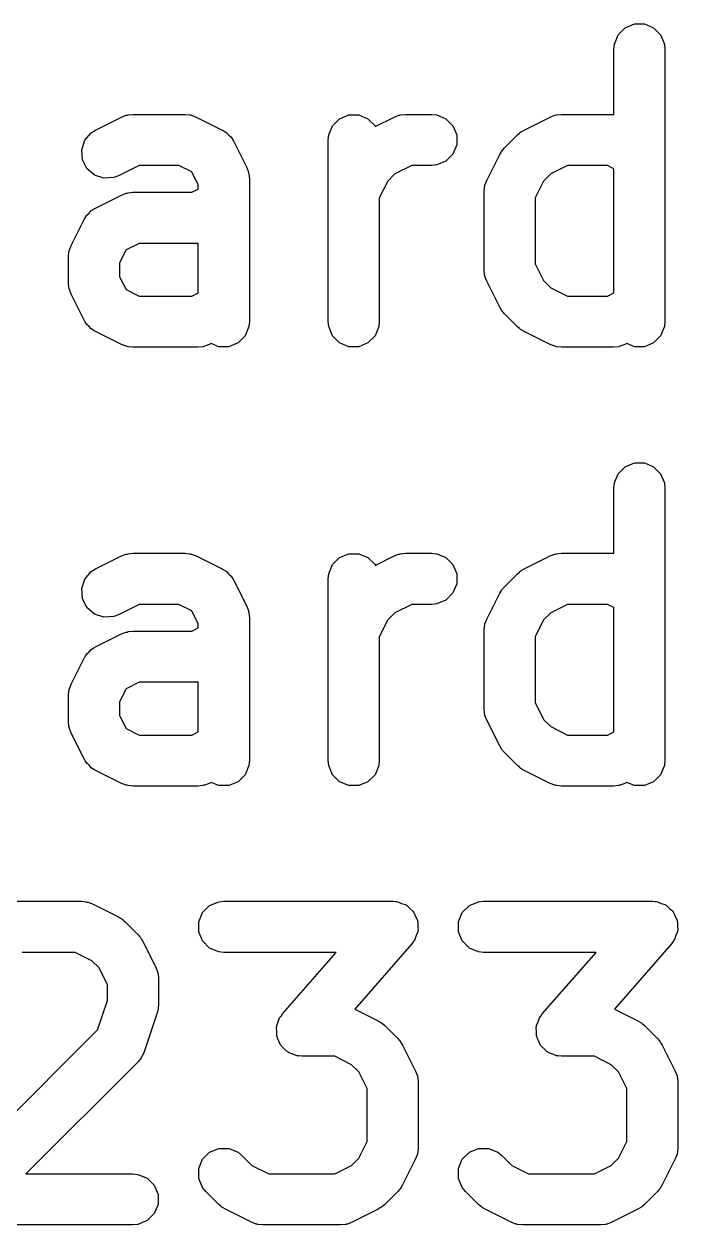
# Model space of a CAD drawing. Header units: inches. Extents: x 1.99 to 4.41, y -4.34 to -2.1.
# Drawn here: x 4.3262 to 4.4017, y -2.7275 to -2.5888 of the extents above; entities that cross this region are included whole.
import ezdxf

# ---------------------------------------------------------------- set-up
doc = ezdxf.new("R2010")
doc.units = ezdxf.units.IN
doc.header["$MEASUREMENT"] = 0
doc.layers.add('BLACK', color=250, linetype='CONTINUOUS')

msp = doc.modelspace()

# ---------------------------------------------------------------- linework, layer by layer
at = {"layer": 'BLACK', "linetype": 'CONTINUOUS'}
for p, q in [((4.39482, -2.59003), (4.39564, -2.58921)), ((4.39564, -2.58921), (4.3967, -2.58877)), ((4.3967, -2.58877), (4.39785, -2.58877)), ((4.39785, -2.58877), (4.39892, -2.58921)), ((4.39892, -2.58921), (4.39973, -2.59003)), ((4.39438, -2.59109), (4.39482, -2.59003)), ((4.39973, -2.59003), (4.40017, -2.59109)), ((4.39432, -2.59167), (4.39438, -2.59109)), ((4.39432, -2.59922), (4.39432, -2.59167)), ((4.40017, -2.59109), (4.40023, -2.59167)), ((4.40023, -2.59167), (4.40023, -2.62316)), ((4.33446, -2.60103), (4.33746, -2.59953)), ((4.33746, -2.59953), (4.338, -2.59932)), ((4.338, -2.59932), (4.33811, -2.59931)), ((4.33811, -2.59931), (4.33821, -2.59927)), ((4.33821, -2.59927), (4.33878, -2.59921)), ((4.33878, -2.59921), (4.34478, -2.59921)), ((4.34478, -2.59921), (4.34536, -2.59927)), ((4.34536, -2.59927), (4.34546, -2.59931)), ((4.34546, -2.59931), (4.34556, -2.59932)), ((4.34556, -2.59932), (4.3461, -2.59953)), ((4.3461, -2.59953), (4.3491, -2.60103)), ((4.36183, -2.60053), (4.36264, -2.59971)), ((4.36264, -2.59971), (4.36371, -2.59927)), ((4.36371, -2.59927), (4.36486, -2.59927)), ((4.36486, -2.59927), (4.36592, -2.59971)), ((4.36592, -2.59971), (4.36674, -2.60053)), ((4.36677, -2.60062), (4.36896, -2.59953)), ((4.36896, -2.59953), (4.3695, -2.59932)), ((4.3695, -2.59932), (4.36961, -2.59931)), ((4.36961, -2.59931), (4.3697, -2.59927)), ((4.3697, -2.59927), (4.37028, -2.59921)), ((4.37028, -2.59921), (4.37328, -2.59921)), ((4.37328, -2.59921), (4.37386, -2.59927)), ((4.37386, -2.59927), (4.37492, -2.59971)), ((4.37492, -2.59971), (4.37574, -2.60053)), ((4.38396, -2.60103), (4.38696, -2.59953)), ((4.38696, -2.59953), (4.3875, -2.59932)), ((4.3875, -2.59932), (4.3876, -2.59931)), ((4.3876, -2.59931), (4.3877, -2.59927)), ((4.3877, -2.59927), (4.38828, -2.59921)), ((4.38828, -2.59921), (4.39428, -2.59921)), ((4.39428, -2.59921), (4.39432, -2.59922)), ((4.33322, -2.6022), (4.33397, -2.60133)), ((4.33397, -2.60133), (4.33446, -2.60103)), ((4.3491, -2.60103), (4.3492, -2.60109)), ((4.3492, -2.60109), (4.34925, -2.6011)), ((4.34925, -2.6011), (4.3493, -2.60115)), ((4.3493, -2.60115), (4.34959, -2.60133)), ((4.34959, -2.60133), (4.34984, -2.60161)), ((4.34984, -2.60161), (4.35012, -2.60186)), ((4.36133, -2.60217), (4.36139, -2.60159)), ((4.36139, -2.60159), (4.36183, -2.60053)), ((4.36674, -2.60053), (4.36677, -2.60062)), ((4.37574, -2.60053), (4.37618, -2.60159)), ((4.37618, -2.60159), (4.37618, -2.60274)), ((4.38169, -2.60308), (4.38319, -2.60158)), ((4.38319, -2.60158), (4.38342, -2.60139)), ((4.38342, -2.60139), (4.38347, -2.60133)), ((4.38347, -2.60133), (4.38356, -2.60128)), ((4.38356, -2.60128), (4.38364, -2.60121)), ((4.38364, -2.60121), (4.38371, -2.60118)), ((4.38371, -2.60118), (4.38396, -2.60103)), ((4.33286, -2.6033), (4.33322, -2.6022)), ((4.35012, -2.60186), (4.3503, -2.60215)), ((4.3503, -2.60215), (4.35035, -2.6022)), ((4.35035, -2.6022), (4.35036, -2.60225)), ((4.35036, -2.60225), (4.35042, -2.60235)), ((4.35042, -2.60235), (4.35192, -2.60535)), ((4.36133, -2.62316), (4.36133, -2.60217)), ((4.37618, -2.60274), (4.37574, -2.60381)), ((4.3815, -2.60331), (4.38169, -2.60308)), ((4.33294, -2.60445), (4.33286, -2.6033)), ((4.33345, -2.60548), (4.33294, -2.60445)), ((4.37574, -2.60381), (4.37492, -2.60462)), ((4.37964, -2.60685), (4.38114, -2.60385)), ((4.38114, -2.60385), (4.38129, -2.6036)), ((4.38129, -2.6036), (4.38132, -2.60353)), ((4.38132, -2.60353), (4.38139, -2.60345)), ((4.38139, -2.60345), (4.38145, -2.60336)), ((4.38145, -2.60336), (4.3815, -2.60331)), ((4.33432, -2.60623), (4.33345, -2.60548)), ((4.33948, -2.60512), (4.33711, -2.60631)), ((4.34409, -2.60512), (4.33948, -2.60512)), ((4.34558, -2.60587), (4.34409, -2.60512)), ((4.34633, -2.60736), (4.34558, -2.60587)), ((4.35192, -2.60535), (4.35213, -2.60589)), ((4.37098, -2.60512), (4.36903, -2.60609)), ((4.37328, -2.60512), (4.37098, -2.60512)), ((4.37386, -2.60506), (4.37328, -2.60512)), ((4.37492, -2.60462), (4.37386, -2.60506)), ((4.38898, -2.60512), (4.38703, -2.60609)), ((4.39358, -2.60512), (4.38898, -2.60512)), ((4.39432, -2.60549), (4.39358, -2.60512)), ((4.39432, -2.61984), (4.39432, -2.60549)), ((4.33542, -2.6066), (4.33432, -2.60623)), ((4.33656, -2.60652), (4.33542, -2.6066)), ((4.33711, -2.60631), (4.33656, -2.60652)), ((4.35213, -2.60589), (4.35214, -2.60599)), ((4.35214, -2.60599), (4.35218, -2.60609)), ((4.35218, -2.60609), (4.35224, -2.60667)), ((4.35224, -2.60667), (4.35224, -2.62316)), ((4.36821, -2.60692), (4.36723, -2.60886)), ((4.36903, -2.60609), (4.36821, -2.60692)), ((4.37943, -2.60739), (4.37964, -2.60685)), ((4.38621, -2.60692), (4.38523, -2.60886)), ((4.38703, -2.60609), (4.38621, -2.60692)), ((4.33446, -2.61003), (4.33746, -2.60853)), ((4.33746, -2.60853), (4.338, -2.60832)), ((4.338, -2.60832), (4.33811, -2.60831)), ((4.33811, -2.60831), (4.33821, -2.60827)), ((4.33821, -2.60827), (4.33878, -2.60821)), ((4.33878, -2.60821), (4.34559, -2.60821)), ((4.34559, -2.60821), (4.34633, -2.60784)), ((4.34633, -2.60784), (4.34633, -2.60736)), ((4.37933, -2.60817), (4.37938, -2.60759)), ((4.37933, -2.61717), (4.37933, -2.60817)), ((4.37938, -2.60759), (4.37942, -2.60749)), ((4.37942, -2.60749), (4.37943, -2.60739)), ((4.33437, -2.61009), (4.33446, -2.61003)), ((4.36723, -2.60886), (4.36723, -2.62316)), ((4.38523, -2.60886), (4.38523, -2.61647)), ((4.33164, -2.61435), (4.33314, -2.61135)), ((4.33314, -2.61135), (4.3332, -2.61125)), ((4.3332, -2.61125), (4.33322, -2.6112)), ((4.33322, -2.6112), (4.33327, -2.61115)), ((4.33327, -2.61115), (4.33345, -2.61086)), ((4.33345, -2.61086), (4.33373, -2.61061)), ((4.33373, -2.61061), (4.33397, -2.61033)), ((4.33397, -2.61033), (4.33427, -2.61015)), ((4.33427, -2.61015), (4.33432, -2.6101)), ((4.33432, -2.6101), (4.33437, -2.61009)), ((4.33948, -2.61412), (4.33799, -2.61487)), ((4.34628, -2.61412), (4.33948, -2.61412)), ((4.34633, -2.61411), (4.34628, -2.61412)), ((4.34633, -2.61984), (4.34633, -2.61411)), ((4.33133, -2.61567), (4.33139, -2.61509)), ((4.33139, -2.61509), (4.33143, -2.61499)), ((4.33143, -2.61499), (4.33144, -2.61489)), ((4.33144, -2.61489), (4.33164, -2.61435)), ((4.33799, -2.61487), (4.33724, -2.61636)), ((4.33133, -2.61867), (4.33133, -2.61567)), ((4.33724, -2.61636), (4.33724, -2.61797)), ((4.38523, -2.61647), (4.38621, -2.61842)), ((4.33724, -2.61797), (4.33799, -2.61946)), ((4.37938, -2.61774), (4.37933, -2.61717)), ((4.37942, -2.61784), (4.37938, -2.61774)), ((4.37943, -2.61795), (4.37942, -2.61784)), ((4.37964, -2.61849), (4.37943, -2.61795)), ((4.33139, -2.61924), (4.33133, -2.61867)), ((4.33143, -2.61934), (4.33139, -2.61924)), ((4.33144, -2.61945), (4.33143, -2.61934)), ((4.33164, -2.61999), (4.33144, -2.61945)), ((4.33799, -2.61946), (4.33948, -2.62021)), ((4.38114, -2.62149), (4.37964, -2.61849)), ((4.38621, -2.61842), (4.38703, -2.61924)), ((4.38703, -2.61924), (4.38898, -2.62021)), ((4.33314, -2.62299), (4.33164, -2.61999)), ((4.33948, -2.62021), (4.34559, -2.62021)), ((4.34559, -2.62021), (4.34633, -2.61984)), ((4.38898, -2.62021), (4.39358, -2.62021)), ((4.39358, -2.62021), (4.39432, -2.61984)), ((4.38129, -2.62173), (4.38114, -2.62149)), ((4.38132, -2.62181), (4.38129, -2.62173)), ((4.38139, -2.62189), (4.38132, -2.62181)), ((4.38145, -2.62198), (4.38139, -2.62189)), ((4.3815, -2.62203), (4.38145, -2.62198)), ((4.38169, -2.62225), (4.3815, -2.62203)), ((4.38319, -2.62375), (4.38169, -2.62225)), ((4.3332, -2.62308), (4.33314, -2.62299)), ((4.33322, -2.62313), (4.3332, -2.62308)), ((4.33327, -2.62318), (4.33322, -2.62313)), ((4.33345, -2.62348), (4.33327, -2.62318)), ((4.33373, -2.62372), (4.33345, -2.62348)), ((4.33397, -2.624), (4.33373, -2.62372)), ((4.35218, -2.62374), (4.35174, -2.62481)), ((4.35224, -2.62316), (4.35218, -2.62374)), ((4.36139, -2.62374), (4.36133, -2.62316)), ((4.36183, -2.62481), (4.36139, -2.62374)), ((4.36718, -2.62374), (4.36674, -2.62481)), ((4.36723, -2.62316), (4.36718, -2.62374)), ((4.38342, -2.62394), (4.38319, -2.62375)), ((4.40017, -2.62374), (4.39973, -2.62481)), ((4.40023, -2.62316), (4.40017, -2.62374)), ((4.33427, -2.62418), (4.33397, -2.624)), ((4.33432, -2.62423), (4.33427, -2.62418)), ((4.33437, -2.62425), (4.33432, -2.62423)), ((4.33446, -2.62431), (4.33437, -2.62425)), ((4.33746, -2.62581), (4.33446, -2.62431)), ((4.35174, -2.62481), (4.35092, -2.62562)), ((4.36264, -2.62562), (4.36183, -2.62481)), ((4.36674, -2.62481), (4.36592, -2.62562)), ((4.38347, -2.624), (4.38342, -2.62394)), ((4.38356, -2.62405), (4.38347, -2.624)), ((4.38364, -2.62412), (4.38356, -2.62405)), ((4.38371, -2.62415), (4.38364, -2.62412)), ((4.38396, -2.62431), (4.38371, -2.62415)), ((4.38696, -2.62581), (4.38396, -2.62431)), ((4.39973, -2.62481), (4.39892, -2.62562)), ((4.338, -2.62601), (4.33746, -2.62581)), ((4.33811, -2.62602), (4.338, -2.62601)), ((4.33821, -2.62606), (4.33811, -2.62602)), ((4.33878, -2.62612), (4.33821, -2.62606)), ((4.34628, -2.62612), (4.33878, -2.62612)), ((4.34686, -2.62606), (4.34628, -2.62612)), ((4.34696, -2.62602), (4.34686, -2.62606)), ((4.34706, -2.62601), (4.34696, -2.62602)), ((4.3476, -2.62581), (4.34706, -2.62601)), ((4.34782, -2.6257), (4.3476, -2.62581)), ((4.34871, -2.62606), (4.34782, -2.6257)), ((4.34986, -2.62606), (4.34871, -2.62606)), ((4.35092, -2.62562), (4.34986, -2.62606)), ((4.36371, -2.62606), (4.36264, -2.62562)), ((4.36486, -2.62606), (4.36371, -2.62606)), ((4.36592, -2.62562), (4.36486, -2.62606)), ((4.3875, -2.62601), (4.38696, -2.62581)), ((4.3876, -2.62602), (4.3875, -2.62601)), ((4.3877, -2.62606), (4.3876, -2.62602)), ((4.38828, -2.62612), (4.3877, -2.62606)), ((4.39428, -2.62612), (4.38828, -2.62612)), ((4.39485, -2.62606), (4.39428, -2.62612)), ((4.39495, -2.62602), (4.39485, -2.62606)), ((4.39506, -2.62601), (4.39495, -2.62602)), ((4.3956, -2.62581), (4.39506, -2.62601)), ((4.39582, -2.6257), (4.3956, -2.62581)), ((4.3967, -2.62606), (4.39582, -2.6257)), ((4.39785, -2.62606), (4.3967, -2.62606)), ((4.39892, -2.62562), (4.39785, -2.62606)), ((4.39482, -2.64074), (4.39564, -2.63992)), ((4.39564, -2.63992), (4.3967, -2.63948)), ((4.3967, -2.63948), (4.39785, -2.63948)), ((4.39785, -2.63948), (4.39892, -2.63992)), ((4.39892, -2.63992), (4.39973, -2.64074)), ((4.39432, -2.64238), (4.39438, -2.6418)), ((4.39438, -2.6418), (4.39482, -2.64074)), ((4.39973, -2.64074), (4.40017, -2.6418)), ((4.40017, -2.6418), (4.40023, -2.64238)), ((4.39432, -2.64993), (4.39432, -2.64238)), ((4.40023, -2.64238), (4.40023, -2.67387)), ((4.33446, -2.65173), (4.33746, -2.65023)), ((4.33746, -2.65023), (4.338, -2.65003)), ((4.338, -2.65003), (4.33811, -2.65002)), ((4.33811, -2.65002), (4.33821, -2.64998)), ((4.33821, -2.64998), (4.33878, -2.64992)), ((4.33878, -2.64992), (4.34478, -2.64992)), ((4.34478, -2.64992), (4.34536, -2.64998)), ((4.34536, -2.64998), (4.34546, -2.65002)), ((4.34546, -2.65002), (4.34556, -2.65003)), ((4.34556, -2.65003), (4.3461, -2.65023)), ((4.3461, -2.65023), (4.3491, -2.65173)), ((4.36264, -2.65042), (4.36371, -2.64998)), ((4.36371, -2.64998), (4.36486, -2.64998)), ((4.36486, -2.64998), (4.36592, -2.65042)), ((4.36677, -2.65133), (4.36896, -2.65023)), ((4.36896, -2.65023), (4.3695, -2.65003)), ((4.3695, -2.65003), (4.36961, -2.65002)), ((4.36961, -2.65002), (4.3697, -2.64998)), ((4.3697, -2.64998), (4.37028, -2.64992)), ((4.37028, -2.64992), (4.37328, -2.64992)), ((4.37328, -2.64992), (4.37386, -2.64998)), ((4.37386, -2.64998), (4.37492, -2.65042)), ((4.38396, -2.65173), (4.38696, -2.65023)), ((4.38696, -2.65023), (4.3875, -2.65003)), ((4.3875, -2.65003), (4.3876, -2.65002)), ((4.3876, -2.65002), (4.3877, -2.64998)), ((4.3877, -2.64998), (4.38828, -2.64992)), ((4.38828, -2.64992), (4.39428, -2.64992)), ((4.39428, -2.64992), (4.39432, -2.64993)), ((4.36139, -2.6523), (4.36183, -2.65123)), ((4.36183, -2.65123), (4.36264, -2.65042)), ((4.36592, -2.65042), (4.36674, -2.65123)), ((4.36674, -2.65123), (4.36677, -2.65133)), ((4.37492, -2.65042), (4.37574, -2.65123)), ((4.37574, -2.65123), (4.37618, -2.6523)), ((4.33286, -2.654), (4.33322, -2.65291)), ((4.33322, -2.65291), (4.33397, -2.65204)), ((4.33397, -2.65204), (4.33446, -2.65173)), ((4.3491, -2.65173), (4.3492, -2.65179)), ((4.3492, -2.65179), (4.34925, -2.65181)), ((4.34925, -2.65181), (4.3493, -2.65186)), ((4.3493, -2.65186), (4.34959, -2.65204)), ((4.34959, -2.65204), (4.34984, -2.65232)), ((4.34984, -2.65232), (4.35012, -2.65256)), ((4.35012, -2.65256), (4.3503, -2.65286)), ((4.3503, -2.65286), (4.35035, -2.65291)), ((4.35035, -2.65291), (4.35036, -2.65296)), ((4.35036, -2.65296), (4.35042, -2.65305)), ((4.35042, -2.65305), (4.35192, -2.65605)), ((4.36133, -2.65287), (4.36139, -2.6523)), ((4.36133, -2.67387), (4.36133, -2.65287)), ((4.37618, -2.6523), (4.37618, -2.65345)), ((4.38169, -2.65379), (4.38319, -2.65229)), ((4.38319, -2.65229), (4.38342, -2.6521)), ((4.38342, -2.6521), (4.38347, -2.65204)), ((4.38347, -2.65204), (4.38356, -2.65199)), ((4.38356, -2.65199), (4.38364, -2.65192)), ((4.38364, -2.65192), (4.38371, -2.65189)), ((4.38371, -2.65189), (4.38396, -2.65173)), ((4.33294, -2.65515), (4.33286, -2.654)), ((4.37618, -2.65345), (4.37574, -2.65451)), ((4.38114, -2.65455), (4.38129, -2.65431)), ((4.38129, -2.65431), (4.38132, -2.65423)), ((4.38132, -2.65423), (4.38139, -2.65415)), ((4.38139, -2.65415), (4.38145, -2.65406)), ((4.38145, -2.65406), (4.3815, -2.65401)), ((4.3815, -2.65401), (4.38169, -2.65379)), ((4.33345, -2.65618), (4.33294, -2.65515)), ((4.33948, -2.65583), (4.33711, -2.65702)), ((4.34409, -2.65583), (4.33948, -2.65583)), ((4.34558, -2.65657), (4.34409, -2.65583)), ((4.37098, -2.65583), (4.36903, -2.6568)), ((4.37328, -2.65583), (4.37098, -2.65583)), ((4.37386, -2.65577), (4.37328, -2.65583)), ((4.37492, -2.65533), (4.37386, -2.65577)), ((4.37574, -2.65451), (4.37492, -2.65533)), ((4.37964, -2.65755), (4.38114, -2.65455)), ((4.38898, -2.65583), (4.38703, -2.6568)), ((4.39358, -2.65583), (4.38898, -2.65583)), ((4.39432, -2.6562), (4.39358, -2.65583)), ((4.33432, -2.65694), (4.33345, -2.65618)), ((4.33542, -2.6573), (4.33432, -2.65694)), ((4.33656, -2.65722), (4.33542, -2.6573)), ((4.33711, -2.65702), (4.33656, -2.65722)), ((4.34633, -2.65807), (4.34558, -2.65657)), ((4.35192, -2.65605), (4.35213, -2.65659)), ((4.35213, -2.65659), (4.35214, -2.6567)), ((4.35214, -2.6567), (4.35218, -2.6568)), ((4.35218, -2.6568), (4.35224, -2.65737)), ((4.36903, -2.6568), (4.36821, -2.65762)), ((4.38703, -2.6568), (4.38621, -2.65762)), ((4.39432, -2.67055), (4.39432, -2.6562)), ((4.34559, -2.65892), (4.34633, -2.65855)), ((4.34633, -2.65855), (4.34633, -2.65807)), ((4.35224, -2.65737), (4.35224, -2.67387)), ((4.36821, -2.65762), (4.36723, -2.65957)), ((4.37933, -2.65887), (4.37938, -2.6583)), ((4.37938, -2.6583), (4.37942, -2.6582)), ((4.37942, -2.6582), (4.37943, -2.65809)), ((4.37943, -2.65809), (4.37964, -2.65755)), ((4.38621, -2.65762), (4.38523, -2.65957)), ((4.33446, -2.66073), (4.33746, -2.65923)), ((4.33746, -2.65923), (4.338, -2.65903)), ((4.338, -2.65903), (4.33811, -2.65902)), ((4.33811, -2.65902), (4.33821, -2.65898)), ((4.33821, -2.65898), (4.33878, -2.65892)), ((4.33878, -2.65892), (4.34559, -2.65892)), ((4.36723, -2.65957), (4.36723, -2.67387)), ((4.37933, -2.66787), (4.37933, -2.65887)), ((4.38523, -2.65957), (4.38523, -2.66718)), ((4.33345, -2.66156), (4.33373, -2.66132)), ((4.33373, -2.66132), (4.33397, -2.66104)), ((4.33397, -2.66104), (4.33427, -2.66086)), ((4.33427, -2.66086), (4.33432, -2.66081)), ((4.33432, -2.66081), (4.33437, -2.66079)), ((4.33437, -2.66079), (4.33446, -2.66073)), ((4.33164, -2.66505), (4.33314, -2.66205)), ((4.33314, -2.66205), (4.3332, -2.66196)), ((4.3332, -2.66196), (4.33322, -2.66191)), ((4.33322, -2.66191), (4.33327, -2.66185)), ((4.33327, -2.66185), (4.33345, -2.66156)), ((4.33144, -2.66559), (4.33164, -2.66505)), ((4.33948, -2.66483), (4.33799, -2.66557)), ((4.34628, -2.66483), (4.33948, -2.66483)), ((4.34633, -2.66482), (4.34628, -2.66483)), ((4.34633, -2.67055), (4.34633, -2.66482)), ((4.33133, -2.66637), (4.33139, -2.6658)), ((4.33133, -2.66937), (4.33133, -2.66637)), ((4.33139, -2.6658), (4.33143, -2.6657)), ((4.33143, -2.6657), (4.33144, -2.66559)), ((4.33799, -2.66557), (4.33724, -2.66707)), ((4.33724, -2.66707), (4.33724, -2.66868)), ((4.37938, -2.66845), (4.37933, -2.66787)), ((4.38523, -2.66718), (4.38621, -2.66912)), ((4.33139, -2.66995), (4.33133, -2.66937)), ((4.33724, -2.66868), (4.33799, -2.67017)), ((4.37942, -2.66855), (4.37938, -2.66845)), ((4.37943, -2.66865), (4.37942, -2.66855)), ((4.37964, -2.66919), (4.37943, -2.66865)), ((4.38114, -2.67219), (4.37964, -2.66919)), ((4.38621, -2.66912), (4.38703, -2.66995)), ((4.33143, -2.67005), (4.33139, -2.66995)), ((4.33144, -2.67015), (4.33143, -2.67005)), ((4.33164, -2.67069), (4.33144, -2.67015)), ((4.33314, -2.67369), (4.33164, -2.67069)), ((4.33799, -2.67017), (4.33948, -2.67092)), ((4.33948, -2.67092), (4.34559, -2.67092)), ((4.34559, -2.67092), (4.34633, -2.67055)), ((4.38703, -2.66995), (4.38898, -2.67092)), ((4.38898, -2.67092), (4.39358, -2.67092)), ((4.39358, -2.67092), (4.39432, -2.67055)), ((4.38129, -2.67244), (4.38114, -2.67219)), ((4.38132, -2.67251), (4.38129, -2.67244)), ((4.3332, -2.67379), (4.33314, -2.67369)), ((4.33322, -2.67383), (4.3332, -2.67379)), ((4.33327, -2.67389), (4.33322, -2.67383)), ((4.35224, -2.67387), (4.35218, -2.67445)), ((4.36139, -2.67445), (4.36133, -2.67387)), ((4.36723, -2.67387), (4.36718, -2.67445)), ((4.38139, -2.67259), (4.38132, -2.67251)), ((4.38145, -2.67268), (4.38139, -2.67259)), ((4.3815, -2.67273), (4.38145, -2.67268)), ((4.38169, -2.67296), (4.3815, -2.67273)), ((4.38319, -2.67446), (4.38169, -2.67296)), ((4.40023, -2.67387), (4.40017, -2.67445)), ((4.33345, -2.67418), (4.33327, -2.67389)), ((4.33373, -2.67442), (4.33345, -2.67418)), ((4.33397, -2.6747), (4.33373, -2.67442)), ((4.33427, -2.67489), (4.33397, -2.6747)), ((4.33432, -2.67494), (4.33427, -2.67489)), ((4.33437, -2.67495), (4.33432, -2.67494)), ((4.33446, -2.67501), (4.33437, -2.67495)), ((4.33746, -2.67651), (4.33446, -2.67501)), ((4.35218, -2.67445), (4.35174, -2.67551)), ((4.36183, -2.67551), (4.36139, -2.67445)), ((4.36718, -2.67445), (4.36674, -2.67551)), ((4.38342, -2.67465), (4.38319, -2.67446)), ((4.38347, -2.6747), (4.38342, -2.67465)), ((4.38356, -2.67476), (4.38347, -2.6747)), ((4.38364, -2.67483), (4.38356, -2.67476)), ((4.38371, -2.67486), (4.38364, -2.67483)), ((4.38396, -2.67501), (4.38371, -2.67486)), ((4.38696, -2.67651), (4.38396, -2.67501)), ((4.40017, -2.67445), (4.39973, -2.67551)), ((4.338, -2.67672), (4.33746, -2.67651)), ((4.3476, -2.67651), (4.34706, -2.67672)), ((4.34782, -2.6764), (4.3476, -2.67651)), ((4.34871, -2.67677), (4.34782, -2.6764)), ((4.35092, -2.67633), (4.34986, -2.67677)), ((4.35174, -2.67551), (4.35092, -2.67633)), ((4.36264, -2.67633), (4.36183, -2.67551)), ((4.36371, -2.67677), (4.36264, -2.67633)), ((4.36592, -2.67633), (4.36486, -2.67677)), ((4.36674, -2.67551), (4.36592, -2.67633)), ((4.3875, -2.67672), (4.38696, -2.67651)), ((4.3956, -2.67651), (4.39506, -2.67672)), ((4.39582, -2.6764), (4.3956, -2.67651)), ((4.3967, -2.67677), (4.39582, -2.6764)), ((4.39892, -2.67633), (4.39785, -2.67677)), ((4.39973, -2.67551), (4.39892, -2.67633)), ((4.33811, -2.67673), (4.338, -2.67672)), ((4.33821, -2.67677), (4.33811, -2.67673)), ((4.33878, -2.67682), (4.33821, -2.67677)), ((4.34628, -2.67682), (4.33878, -2.67682)), ((4.34686, -2.67677), (4.34628, -2.67682)), ((4.34696, -2.67673), (4.34686, -2.67677)), ((4.34706, -2.67672), (4.34696, -2.67673)), ((4.34986, -2.67677), (4.34871, -2.67677)), ((4.36486, -2.67677), (4.36371, -2.67677)), ((4.3876, -2.67673), (4.3875, -2.67672)), ((4.3877, -2.67677), (4.3876, -2.67673)), ((4.38828, -2.67682), (4.3877, -2.67677)), ((4.39428, -2.67682), (4.38828, -2.67682)), ((4.39485, -2.67677), (4.39428, -2.67682)), ((4.39495, -2.67673), (4.39485, -2.67677)), ((4.39506, -2.67672), (4.39495, -2.67673)), ((4.39785, -2.67677), (4.3967, -2.67677)), ((4.32529, -2.69013), (4.33279, -2.69013)), ((4.33279, -2.69013), (4.33336, -2.69019)), ((4.33336, -2.69019), (4.33346, -2.69023)), ((4.33346, -2.69023), (4.33357, -2.69023)), ((4.33357, -2.69023), (4.33411, -2.69044)), ((4.33411, -2.69044), (4.33711, -2.69194)), ((4.34764, -2.69063), (4.34871, -2.69019)), ((4.34871, -2.69019), (4.34928, -2.69013)), ((4.34928, -2.69013), (4.36878, -2.69013)), ((4.36878, -2.69013), (4.36909, -2.69016)), ((4.36909, -2.69016), (4.36916, -2.69015)), ((4.36916, -2.69015), (4.36922, -2.69017)), ((4.36922, -2.69017), (4.36936, -2.69019)), ((4.36936, -2.69019), (4.3698, -2.69037)), ((4.3698, -2.69037), (4.37025, -2.69052)), ((4.37025, -2.69052), (4.37033, -2.69059)), ((4.37764, -2.69063), (4.3787, -2.69019)), ((4.3787, -2.69019), (4.37928, -2.69013)), ((4.37928, -2.69013), (4.39878, -2.69013)), ((4.39878, -2.69013), (4.39908, -2.69016)), ((4.39908, -2.69016), (4.39916, -2.69015)), ((4.39916, -2.69015), (4.39921, -2.69017)), ((4.39921, -2.69017), (4.39935, -2.69019)), ((4.39935, -2.69019), (4.3998, -2.69037)), ((4.3998, -2.69037), (4.40025, -2.69052)), ((4.40025, -2.69052), (4.40033, -2.69059)), ((4.34639, -2.69251), (4.34683, -2.69144)), ((4.34683, -2.69144), (4.34764, -2.69063)), ((4.37033, -2.69059), (4.37042, -2.69063)), ((4.37042, -2.69063), (4.37076, -2.69097)), ((4.37076, -2.69097), (4.37112, -2.69128)), ((4.37112, -2.69128), (4.37117, -2.69137)), ((4.37117, -2.69137), (4.37124, -2.69144)), ((4.37124, -2.69144), (4.37142, -2.69188)), ((4.37142, -2.69188), (4.37163, -2.69232)), ((4.37638, -2.69251), (4.37682, -2.69144)), ((4.37682, -2.69144), (4.37764, -2.69063)), ((4.40033, -2.69059), (4.40042, -2.69063)), ((4.40042, -2.69063), (4.40076, -2.69097)), ((4.40076, -2.69097), (4.40112, -2.69128)), ((4.40112, -2.69128), (4.40116, -2.69137)), ((4.40116, -2.69137), (4.40123, -2.69144)), ((4.40123, -2.69144), (4.40142, -2.69188)), ((4.40142, -2.69188), (4.40163, -2.69232)), ((4.33711, -2.69194), (4.33735, -2.6921)), ((4.33735, -2.6921), (4.33743, -2.69213)), ((4.33743, -2.69213), (4.33751, -2.69219)), ((4.33751, -2.69219), (4.3376, -2.69225)), ((4.3376, -2.69225), (4.33765, -2.69231)), ((4.33765, -2.69231), (4.33787, -2.69249)), ((4.33787, -2.69249), (4.33937, -2.69399)), ((4.34639, -2.69366), (4.34639, -2.69251)), ((4.37163, -2.69232), (4.37164, -2.69241)), ((4.37164, -2.69241), (4.37168, -2.69251)), ((4.37168, -2.69251), (4.37168, -2.69299)), ((4.37168, -2.69299), (4.37171, -2.69346)), ((4.37638, -2.69366), (4.37638, -2.69251)), ((4.40163, -2.69232), (4.40163, -2.69241)), ((4.40163, -2.69241), (4.40167, -2.69251)), ((4.40167, -2.69251), (4.40167, -2.69299)), ((4.40167, -2.69299), (4.4017, -2.69346)), ((4.33937, -2.69399), (4.33956, -2.69422)), ((4.33956, -2.69422), (4.33962, -2.69427)), ((4.33962, -2.69427), (4.33967, -2.69436)), ((4.33967, -2.69436), (4.33974, -2.69444)), ((4.33974, -2.69444), (4.33977, -2.69451)), ((4.33977, -2.69451), (4.33993, -2.69476)), ((4.34683, -2.69472), (4.34639, -2.69366)), ((4.37126, -2.69467), (4.37124, -2.69472)), ((4.37134, -2.69456), (4.37126, -2.69467)), ((4.37149, -2.6941), (4.37134, -2.69456)), ((4.37168, -2.69366), (4.37149, -2.6941)), ((4.37171, -2.69346), (4.37168, -2.69356)), ((4.37168, -2.69356), (4.37168, -2.69366)), ((4.37682, -2.69472), (4.37638, -2.69366)), ((4.40125, -2.69467), (4.40123, -2.69472)), ((4.40134, -2.69456), (4.40125, -2.69467)), ((4.40149, -2.6941), (4.40134, -2.69456)), ((4.40167, -2.69366), (4.40149, -2.6941)), ((4.4017, -2.69346), (4.40167, -2.69356)), ((4.40167, -2.69356), (4.40167, -2.69366)), ((4.33209, -2.69604), (4.32598, -2.69604)), ((4.33404, -2.69701), (4.33209, -2.69604)), ((4.33993, -2.69476), (4.34143, -2.69776)), ((4.34764, -2.69554), (4.34683, -2.69472)), ((4.34871, -2.69598), (4.34764, -2.69554)), ((4.34928, -2.69604), (4.34871, -2.69598)), ((4.36227, -2.69604), (4.34928, -2.69604)), ((4.35606, -2.70314), (4.36227, -2.69604)), ((4.371, -2.69503), (4.36439, -2.70258)), ((4.37118, -2.69478), (4.371, -2.69503)), ((4.37124, -2.69472), (4.37118, -2.69478)), ((4.37764, -2.69554), (4.37682, -2.69472)), ((4.3787, -2.69598), (4.37764, -2.69554)), ((4.37928, -2.69604), (4.3787, -2.69598)), ((4.39227, -2.69604), (4.37928, -2.69604)), ((4.38606, -2.70314), (4.39227, -2.69604)), ((4.401, -2.69503), (4.39439, -2.70258)), ((4.40118, -2.69478), (4.401, -2.69503)), ((4.40123, -2.69472), (4.40118, -2.69478)), ((4.33486, -2.69783), (4.33404, -2.69701)), ((4.33583, -2.69978), (4.33486, -2.69783)), ((4.34143, -2.69776), (4.34163, -2.6983)), ((4.34163, -2.6983), (4.34164, -2.69841)), ((4.34164, -2.69841), (4.34168, -2.69851)), ((4.34168, -2.69851), (4.34174, -2.69908)), ((4.33583, -2.7016), (4.33583, -2.69978)), ((4.34174, -2.69908), (4.34174, -2.70208)), ((4.3347, -2.70499), (4.33583, -2.7016)), ((4.34159, -2.70302), (4.34009, -2.70751)), ((4.34165, -2.70273), (4.34159, -2.70302)), ((4.34168, -2.70266), (4.34165, -2.70273)), ((4.34169, -2.70255), (4.34168, -2.70266)), ((4.34171, -2.70245), (4.34169, -2.70255)), ((4.34174, -2.70208), (4.34171, -2.70237)), ((4.34171, -2.70237), (4.34171, -2.70245)), ((4.36439, -2.70258), (4.3671, -2.70394)), ((4.39439, -2.70258), (4.3971, -2.70394)), ((4.35539, -2.7045), (4.35557, -2.70406)), ((4.35557, -2.70406), (4.35572, -2.70361)), ((4.35572, -2.70361), (4.35581, -2.70349)), ((4.35581, -2.70349), (4.35583, -2.70344)), ((4.35583, -2.70344), (4.35588, -2.70339)), ((4.35588, -2.70339), (4.35606, -2.70314)), ((4.3671, -2.70394), (4.36735, -2.7041)), ((4.36735, -2.7041), (4.36742, -2.70413)), ((4.36742, -2.70413), (4.3675, -2.70419)), ((4.3675, -2.70419), (4.36759, -2.70425)), ((4.36759, -2.70425), (4.36764, -2.70431)), ((4.36764, -2.70431), (4.36787, -2.70449)), ((4.38538, -2.7045), (4.38557, -2.70406)), ((4.38557, -2.70406), (4.38572, -2.70361)), ((4.38572, -2.70361), (4.3858, -2.70349)), ((4.3858, -2.70349), (4.38582, -2.70344)), ((4.38582, -2.70344), (4.38588, -2.70339)), ((4.38588, -2.70339), (4.38606, -2.70314)), ((4.3971, -2.70394), (4.39735, -2.7041)), ((4.39735, -2.7041), (4.39742, -2.70413)), ((4.39742, -2.70413), (4.3975, -2.70419)), ((4.3975, -2.70419), (4.39759, -2.70425)), ((4.39759, -2.70425), (4.39764, -2.70431)), ((4.39764, -2.70431), (4.39787, -2.70449)), ((4.3172, -2.72249), (4.3347, -2.70499)), ((4.35535, -2.7047), (4.35539, -2.7046)), ((4.35539, -2.70518), (4.35535, -2.7047)), ((4.35539, -2.7046), (4.35539, -2.7045)), ((4.35539, -2.70566), (4.35539, -2.70518)), ((4.35542, -2.70575), (4.35539, -2.70566)), ((4.35543, -2.70585), (4.35542, -2.70575)), ((4.36787, -2.70449), (4.36937, -2.70599)), ((4.38535, -2.7047), (4.38538, -2.7046)), ((4.38538, -2.70518), (4.38535, -2.7047)), ((4.38538, -2.7046), (4.38538, -2.7045)), ((4.38538, -2.70566), (4.38538, -2.70518)), ((4.38542, -2.70575), (4.38538, -2.70566)), ((4.38543, -2.70585), (4.38542, -2.70575)), ((4.39787, -2.70449), (4.39937, -2.70599)), ((4.35564, -2.70628), (4.35543, -2.70585)), ((4.35583, -2.70672), (4.35564, -2.70628)), ((4.3559, -2.70679), (4.35583, -2.70672)), ((4.35594, -2.70688), (4.3559, -2.70679)), ((4.3563, -2.7072), (4.35594, -2.70688)), ((4.36937, -2.70599), (4.36955, -2.70622)), ((4.36955, -2.70622), (4.36961, -2.70627)), ((4.36961, -2.70627), (4.36967, -2.70636)), ((4.36967, -2.70636), (4.36974, -2.70644)), ((4.36974, -2.70644), (4.36977, -2.70651)), ((4.36977, -2.70651), (4.36992, -2.70676)), ((4.36992, -2.70676), (4.37142, -2.70976)), ((4.38564, -2.70628), (4.38543, -2.70585)), ((4.38582, -2.70672), (4.38564, -2.70628)), ((4.38589, -2.70679), (4.38582, -2.70672)), ((4.38594, -2.70688), (4.38589, -2.70679)), ((4.3863, -2.7072), (4.38594, -2.70688)), ((4.39937, -2.70599), (4.39955, -2.70622)), ((4.39955, -2.70622), (4.39961, -2.70627)), ((4.39961, -2.70627), (4.39967, -2.70636)), ((4.39967, -2.70636), (4.39973, -2.70644)), ((4.39973, -2.70644), (4.39976, -2.70651)), ((4.39976, -2.70651), (4.39992, -2.70676)), ((4.39992, -2.70676), (4.40142, -2.70976)), ((4.33974, -2.70822), (4.33937, -2.70867)), ((4.33978, -2.70812), (4.33974, -2.70822)), ((4.33985, -2.70804), (4.33978, -2.70812)), ((4.34009, -2.70751), (4.33985, -2.70804)), ((4.35664, -2.70754), (4.3563, -2.7072)), ((4.35673, -2.70757), (4.35664, -2.70754)), ((4.35681, -2.70764), (4.35673, -2.70757)), ((4.35726, -2.70779), (4.35681, -2.70764)), ((4.35771, -2.70798), (4.35726, -2.70779)), ((4.35785, -2.70799), (4.35771, -2.70798)), ((4.3579, -2.70801), (4.35785, -2.70799)), ((4.35798, -2.708), (4.3579, -2.70801)), ((4.35828, -2.70803), (4.35798, -2.708)), ((4.36208, -2.70803), (4.35828, -2.70803)), ((4.36403, -2.70901), (4.36208, -2.70803)), ((4.38664, -2.70754), (4.3863, -2.7072)), ((4.38673, -2.70757), (4.38664, -2.70754)), ((4.3868, -2.70764), (4.38673, -2.70757)), ((4.38726, -2.70779), (4.3868, -2.70764)), ((4.3877, -2.70798), (4.38726, -2.70779)), ((4.38784, -2.70799), (4.3877, -2.70798)), ((4.3879, -2.70801), (4.38784, -2.70799)), ((4.38797, -2.708), (4.3879, -2.70801)), ((4.38828, -2.70803), (4.38797, -2.708)), ((4.39208, -2.70803), (4.38828, -2.70803)), ((4.39403, -2.70901), (4.39208, -2.70803)), ((4.33937, -2.70867), (4.32642, -2.72163)), ((4.36485, -2.70983), (4.36403, -2.70901)), ((4.36583, -2.71178), (4.36485, -2.70983)), ((4.37142, -2.70976), (4.37163, -2.7103)), ((4.39485, -2.70983), (4.39403, -2.70901)), ((4.39582, -2.71178), (4.39485, -2.70983)), ((4.40142, -2.70976), (4.40162, -2.7103)), ((4.37163, -2.7103), (4.37164, -2.71041)), ((4.37164, -2.71041), (4.37168, -2.7105)), ((4.37168, -2.7105), (4.37173, -2.71108)), ((4.37173, -2.71108), (4.37173, -2.71858)), ((4.40162, -2.7103), (4.40163, -2.71041)), ((4.40163, -2.71041), (4.40167, -2.7105)), ((4.40167, -2.7105), (4.40173, -2.71108)), ((4.40173, -2.71108), (4.40173, -2.71858)), ((4.36583, -2.71788), (4.36583, -2.71178)), ((4.39582, -2.71788), (4.39582, -2.71178)), ((4.36485, -2.71983), (4.36583, -2.71788)), ((4.39485, -2.71983), (4.39582, -2.71788)), ((4.34683, -2.71994), (4.34764, -2.71912)), ((4.34764, -2.71912), (4.34871, -2.71868)), ((4.34871, -2.71868), (4.34986, -2.71868)), ((4.34986, -2.71868), (4.35092, -2.71912)), ((4.35092, -2.71912), (4.35137, -2.71949)), ((4.35137, -2.71949), (4.35253, -2.72065)), ((4.37163, -2.71936), (4.37142, -2.7199)), ((4.37164, -2.71925), (4.37163, -2.71936)), ((4.37168, -2.71916), (4.37164, -2.71925)), ((4.37173, -2.71858), (4.37168, -2.71916)), ((4.37682, -2.71994), (4.37764, -2.71912)), ((4.37764, -2.71912), (4.3787, -2.71868)), ((4.3787, -2.71868), (4.37986, -2.71868)), ((4.37986, -2.71868), (4.38092, -2.71912)), ((4.38092, -2.71912), (4.38137, -2.71949)), ((4.38137, -2.71949), (4.38253, -2.72065)), ((4.40162, -2.71936), (4.40142, -2.7199)), ((4.40163, -2.71925), (4.40162, -2.71936)), ((4.40167, -2.71916), (4.40163, -2.71925)), ((4.40173, -2.71858), (4.40167, -2.71916)), ((4.34639, -2.721), (4.34683, -2.71994)), ((4.34639, -2.72215), (4.34639, -2.721)), ((4.35253, -2.72065), (4.35448, -2.72163)), ((4.36208, -2.72163), (4.36403, -2.72065)), ((4.36403, -2.72065), (4.36485, -2.71983)), ((4.37142, -2.7199), (4.36992, -2.7229)), ((4.37638, -2.721), (4.37682, -2.71994)), ((4.37638, -2.72215), (4.37638, -2.721)), ((4.38253, -2.72065), (4.38448, -2.72163)), ((4.39208, -2.72163), (4.39403, -2.72065)), ((4.39403, -2.72065), (4.39485, -2.71983)), ((4.40142, -2.7199), (4.39992, -2.7229)), ((4.32642, -2.72163), (4.33878, -2.72163)), ((4.33878, -2.72163), (4.33936, -2.72168)), ((4.33936, -2.72168), (4.34042, -2.72212)), ((4.34042, -2.72212), (4.34124, -2.72294)), ((4.34683, -2.72322), (4.34639, -2.72215)), ((4.35448, -2.72163), (4.36208, -2.72163)), ((4.37682, -2.72322), (4.37638, -2.72215)), ((4.38448, -2.72163), (4.39208, -2.72163)), ((4.34124, -2.72294), (4.34168, -2.724)), ((4.3472, -2.72367), (4.34683, -2.72322)), ((4.34869, -2.72517), (4.3472, -2.72367)), ((4.36937, -2.72367), (4.36787, -2.72517)), ((4.36955, -2.72344), (4.36937, -2.72367)), ((4.36961, -2.72339), (4.36955, -2.72344)), ((4.36967, -2.7233), (4.36961, -2.72339)), ((4.36974, -2.72322), (4.36967, -2.7233)), ((4.36977, -2.72315), (4.36974, -2.72322)), ((4.36992, -2.7229), (4.36977, -2.72315)), ((4.37719, -2.72367), (4.37682, -2.72322)), ((4.37869, -2.72517), (4.37719, -2.72367)), ((4.39937, -2.72367), (4.39787, -2.72517)), ((4.39955, -2.72344), (4.39937, -2.72367)), ((4.39961, -2.72339), (4.39955, -2.72344)), ((4.39967, -2.7233), (4.39961, -2.72339)), ((4.39973, -2.72322), (4.39967, -2.7233)), ((4.39976, -2.72315), (4.39973, -2.72322)), ((4.39992, -2.7229), (4.39976, -2.72315)), ((4.34168, -2.72515), (4.34124, -2.72622)), ((4.34168, -2.724), (4.34168, -2.72515)), ((4.34892, -2.72535), (4.34869, -2.72517)), ((4.36787, -2.72517), (4.36764, -2.72535)), ((4.37892, -2.72535), (4.37869, -2.72517)), ((4.39787, -2.72517), (4.39764, -2.72535)), ((4.34124, -2.72622), (4.34042, -2.72703)), ((4.34897, -2.72541), (4.34892, -2.72535)), ((4.34906, -2.72547), (4.34897, -2.72541)), ((4.34914, -2.72553), (4.34906, -2.72547)), ((4.34921, -2.72556), (4.34914, -2.72553)), ((4.34946, -2.72572), (4.34921, -2.72556)), ((4.35246, -2.72722), (4.34946, -2.72572)), ((4.3671, -2.72572), (4.3641, -2.72722)), ((4.36735, -2.72556), (4.3671, -2.72572)), ((4.36742, -2.72553), (4.36735, -2.72556)), ((4.3675, -2.72547), (4.36742, -2.72553)), ((4.36759, -2.72541), (4.3675, -2.72547)), ((4.36764, -2.72535), (4.36759, -2.72541)), ((4.37897, -2.72541), (4.37892, -2.72535)), ((4.37906, -2.72547), (4.37897, -2.72541)), ((4.37914, -2.72553), (4.37906, -2.72547)), ((4.37921, -2.72556), (4.37914, -2.72553)), ((4.37946, -2.72572), (4.37921, -2.72556)), ((4.38246, -2.72722), (4.37946, -2.72572)), ((4.3971, -2.72572), (4.3941, -2.72722)), ((4.39735, -2.72556), (4.3971, -2.72572)), ((4.39742, -2.72553), (4.39735, -2.72556)), ((4.3975, -2.72547), (4.39742, -2.72553)), ((4.39759, -2.72541), (4.3975, -2.72547)), ((4.39764, -2.72535), (4.39759, -2.72541)), ((4.33878, -2.72753), (4.31929, -2.72753)), ((4.33936, -2.72747), (4.33878, -2.72753)), ((4.34042, -2.72703), (4.33936, -2.72747)), ((4.353, -2.72743), (4.35246, -2.72722)), ((4.35311, -2.72743), (4.353, -2.72743)), ((4.35321, -2.72747), (4.35311, -2.72743)), ((4.35378, -2.72753), (4.35321, -2.72747)), ((4.36278, -2.72753), (4.35378, -2.72753)), ((4.36336, -2.72747), (4.36278, -2.72753)), ((4.36346, -2.72743), (4.36336, -2.72747)), ((4.36356, -2.72743), (4.36346, -2.72743)), ((4.3641, -2.72722), (4.36356, -2.72743)), ((4.383, -2.72743), (4.38246, -2.72722)), ((4.3831, -2.72743), (4.383, -2.72743)), ((4.3832, -2.72747), (4.3831, -2.72743)), ((4.38378, -2.72753), (4.3832, -2.72747)), ((4.39278, -2.72753), (4.38378, -2.72753)), ((4.39335, -2.72747), (4.39278, -2.72753)), ((4.39345, -2.72743), (4.39335, -2.72747)), ((4.39356, -2.72743), (4.39345, -2.72743)), ((4.3941, -2.72722), (4.39356, -2.72743))]:
    msp.add_line(p, q, dxfattribs=at)

doc.saveas('drawing.dxf')
